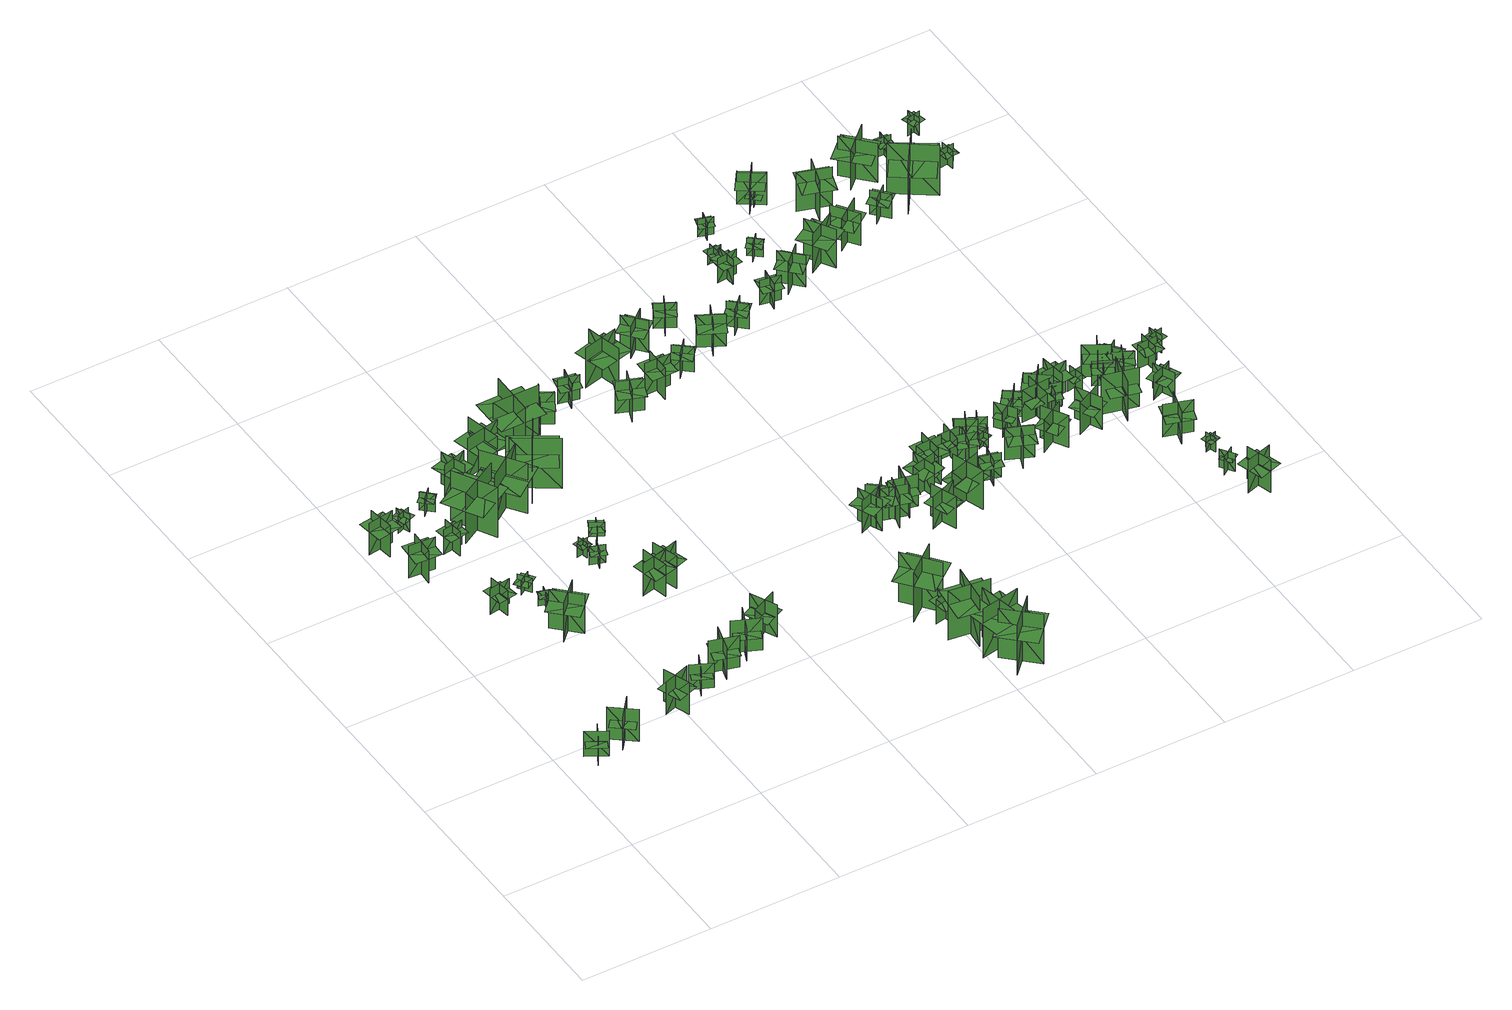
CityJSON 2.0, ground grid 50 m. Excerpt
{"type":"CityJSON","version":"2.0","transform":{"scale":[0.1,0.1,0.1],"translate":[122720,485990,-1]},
"CityObjects":{
"tree1":{"type":"SolitaryVegetationObject","geometry":[{"type":"MultiSurface","lod":"1","boundaries":[[[0,1,2]],[[0,2,3]],[[4,5,6]],[[4,6,7]],[[8,9,10]],[[8,10,11]],[[8,12,13]],[[8,13,9]]]}]},
"tree2":{"type":"SolitaryVegetationObject","geometry":[{"type":"MultiSurface","lod":"1","boundaries":[[[14,15,16]],[[14,16,17]],[[18,19,20]],[[18,20,21]],[[22,23,24]],[[22,24,25]],[[22,26,27]],[[22,27,23]]]}]},
"tree3":{"type":"SolitaryVegetationObject","geometry":[{"type":"MultiSurface","lod":"1","boundaries":[[[28,29,30]],[[28,30,31]],[[32,33,34]],[[32,34,35]],[[36,37,38]],[[36,38,39]],[[36,39,40]],[[36,40,41]]]}]},
"tree4":{"type":"SolitaryVegetationObject","geometry":[{"type":"MultiSurface","lod":"1","boundaries":[[[42,43,44]],[[42,44,45]],[[46,47,48]],[[46,48,49]],[[50,51,52]],[[50,52,53]],[[50,53,54]],[[50,54,55]]]}]},
"tree5":{"type":"SolitaryVegetationObject","geometry":[{"type":"MultiSurface","lod":"1","boundaries":[[[56,57,58]],[[56,58,59]],[[60,61,62]],[[60,62,63]],[[64,65,66]],[[64,66,67]],[[64,65,68]],[[64,68,69]]]}]},
"tree6":{"type":"SolitaryVegetationObject","geometry":[{"type":"MultiSurface","lod":"1","boundaries":[[[70,71,72]],[[70,72,73]],[[74,75,76]],[[74,76,77]],[[78,79,80]],[[78,80,81]],[[78,82,83]],[[78,83,79]]]}]},
"tree7":{"type":"SolitaryVegetationObject","geometry":[{"type":"MultiSurface","lod":"1","boundaries":[[[84,85,86]],[[84,86,87]],[[88,89,90]],[[88,90,91]],[[92,93,94]],[[92,94,95]],[[92,95,96]],[[92,96,97]]]}]},
"tree8":{"type":"SolitaryVegetationObject","geometry":[{"type":"MultiSurface","lod":"1","boundaries":[[[98,99,100]],[[98,100,101]],[[102,103,104]],[[102,104,105]],[[106,107,108]],[[106,108,109]],[[106,109,110]],[[106,110,111]]]}]},
"tree9":{"type":"SolitaryVegetationObject","geometry":[{"type":"MultiSurface","lod":"1","boundaries":[[[112,113,114]],[[112,114,115]],[[116,117,118]],[[116,118,119]],[[120,121,122]],[[120,122,123]],[[120,123,124]],[[120,124,125]]]}]},
"tree10":{"type":"SolitaryVegetationObject","geometry":[{"type":"MultiSurface","lod":"1","boundaries":[[[126,127,128]],[[126,128,129]],[[130,131,132]],[[130,132,133]],[[134,135,136]],[[134,136,137]],[[134,137,138]],[[134,138,139]]]}]},
"tree11":{"type":"SolitaryVegetationObject","geometry":[{"type":"MultiSurface","lod":"1","boundaries":[[[140,141,142]],[[140,142,143]],[[144,145,146]],[[144,146,147]],[[148,149,150]],[[148,150,151]],[[148,151,152]],[[148,152,153]]]}]},
"tree12":{"type":"SolitaryVegetationObject","geometry":[{"type":"MultiSurface","lod":"1","boundaries":[[[154,155,156]],[[154,156,157]],[[158,159,160]],[[158,160,161]],[[162,163,164]],[[162,164,165]],[[162,166,167]],[[162,167,163]]]}]},
"tree13":{"type":"SolitaryVegetationObject","geometry":[{"type":"MultiSurface","lod":"1","boundaries":[[[168,169,170]],[[168,170,171]],[[172,173,174]],[[172,174,175]],[[176,177,178]],[[176,178,179]],[[176,179,180]],[[176,180,181]]]}]},
"tree14":{"type":"SolitaryVegetationObject","geometry":[{"type":"MultiSurface","lod":"1","boundaries":[[[182,183,184]],[[182,184,185]],[[186,187,188]],[[186,188,189]],[[190,191,192]],[[190,192,193]],[[190,193,194]],[[190,194,195]]]}]},
"tree15":{"type":"SolitaryVegetationObject","geometry":[{"type":"MultiSurface","lod":"1","boundaries":[[[196,197,198]],[[196,198,199]],[[200,201,202]],[[200,202,203]],[[204,205,206]],[[204,206,207]],[[204,208,209]],[[204,209,205]]]}]},
"tree16":{"type":"SolitaryVegetationObject","geometry":[{"type":"MultiSurface","lod":"1","boundaries":[[[210,211,212]],[[210,212,213]],[[214,215,216]],[[214,216,217]],[[218,219,220]],[[218,220,221]],[[218,221,222]],[[218,222,223]]]}]},
"tree17":{"type":"SolitaryVegetationObject","geometry":[{"type":"MultiSurface","lod":"1","boundaries":[[[224,225,226]],[[224,226,227]],[[228,229,230]],[[228,230,231]],[[232,233,234]],[[232,234,235]],[[232,235,236]],[[232,236,237]]]}]},
"tree18":{"type":"SolitaryVegetationObject","geometry":[{"type":"MultiSurface","lod":"1","boundaries":[[[238,239,240]],[[238,240,241]],[[242,243,244]],[[242,244,245]],[[246,247,248]],[[246,248,249]],[[246,249,250]],[[246,250,251]]]}]},
"tree19":{"type":"SolitaryVegetationObject","geometry":[{"type":"MultiSurface","lod":"1","boundaries":[[[252,253,254]],[[252,254,255]],[[256,257,258]],[[256,258,259]],[[260,261,262]],[[260,262,263]],[[260,263,264]],[[260,264,265]]]}]},
"tree20":{"type":"SolitaryVegetationObject","geometry":[{"type":"MultiSurface","lod":"1","boundaries":[[[266,267,268]],[[266,268,269]],[[270,271,272]],[[270,272,273]],[[274,275,276]],[[274,276,277]],[[274,278,279]],[[274,279,275]]]}]},
"tree21":{"type":"SolitaryVegetationObject","geometry":[{"type":"MultiSurface","lod":"1","boundaries":[[[280,281,282]],[[280,282,283]],[[284,285,286]],[[284,286,287]],[[288,289,290]],[[288,290,291]],[[288,289,292]],[[288,292,293]]]}]},
"tree22":{"type":"SolitaryVegetationObject","geometry":[{"type":"MultiSurface","lod":"1","boundaries":[[[294,295,296]],[[294,296,297]],[[298,299,300]],[[298,300,301]],[[302,303,304]],[[302,304,305]],[[302,303,306]],[[302,306,307]]]}]},
"tree23":{"type":"SolitaryVegetationObject","geometry":[{"type":"MultiSurface","lod":"1","boundaries":[[[308,309,310]],[[308,310,311]],[[312,313,314]],[[312,314,315]],[[316,317,318]],[[316,318,319]],[[316,319,320]],[[316,320,321]]]}]},
"tree24":{"type":"SolitaryVegetationObject","geometry":[{"type":"MultiSurface","lod":"1","boundaries":[[[322,323,324]],[[322,324,325]],[[326,327,328]],[[326,328,329]],[[330,331,332]],[[330,332,333]],[[330,333,334]],[[330,334,335]]]}]},
"tree25":{"type":"SolitaryVegetationObject","geometry":[{"type":"MultiSurface","lod":"1","boundaries":[[[336,337,338]],[[336,338,339]],[[340,341,342]],[[340,342,343]],[[344,345,346]],[[344,346,347]],[[344,348,349]],[[344,349,345]]]}]},
"tree26":{"type":"SolitaryVegetationObject","geometry":[{"type":"MultiSurface","lod":"1","boundaries":[[[350,351,352]],[[350,352,353]],[[354,355,356]],[[354,356,357]],[[358,359,360]],[[358,360,361]],[[358,361,362]],[[358,362,363]]]}]},
"tree27":{"type":"SolitaryVegetationObject","geometry":[{"type":"MultiSurface","lod":"1","boundaries":[[[364,365,366]],[[364,366,367]],[[368,369,370]],[[368,370,371]],[[372,373,374]],[[372,374,375]],[[372,375,376]],[[372,376,377]]]}]},
"tree28":{"type":"SolitaryVegetationObject","geometry":[{"type":"MultiSurface","lod":"1","boundaries":[[[378,379,380]],[[378,380,381]],[[382,383,384]],[[382,384,385]],[[386,387,388]],[[386,388,389]],[[386,389,390]],[[386,390,391]]]}]},
"tree29":{"type":"SolitaryVegetationObject","geometry":[{"type":"MultiSurface","lod":"1","boundaries":[[[392,393,394]],[[392,394,395]],[[396,397,398]],[[396,398,399]],[[400,401,402]],[[400,402,403]],[[400,403,404]],[[400,404,405]]]}]},
"tree30":{"type":"SolitaryVegetationObject","geometry":[{"type":"MultiSurface","lod":"1","boundaries":[[[406,407,408]],[[406,408,409]],[[410,411,412]],[[410,412,413]],[[414,415,416]],[[414,416,417]],[[414,417,418]],[[414,418,419]]]}]},
"tree31":{"type":"SolitaryVegetationObject","geometry":[{"type":"MultiSurface","lod":"1","boundaries":[[[420,421,422]],[[420,422,423]],[[424,425,426]],[[424,426,427]],[[428,429,430]],[[428,430,431]],[[428,431,432]],[[428,432,433]]]}]},
"tree32":{"type":"SolitaryVegetationObject","geometry":[{"type":"MultiSurface","lod":"1","boundaries":[[[434,435,436]],[[434,436,437]],[[438,439,440]],[[438,440,441]],[[442,443,444]],[[442,444,445]],[[442,445,446]],[[442,446,447]]]}]},
"tree33":{"type":"SolitaryVegetationObject","geometry":[{"type":"MultiSurface","lod":"1","boundaries":[[[448,449,450]],[[448,450,451]],[[452,453,454]],[[452,454,455]],[[456,457,458]],[[456,458,459]],[[456,459,460]],[[456,460,461]]]}]},
"tree34":{"type":"SolitaryVegetationObject","geometry":[{"type":"MultiSurface","lod":"1","boundaries":[[[462,463,464]],[[462,464,465]],[[466,467,468]],[[466,468,469]],[[470,471,472]],[[470,472,473]],[[470,473,474]],[[470,474,475]]]}]},
"tree35":{"type":"SolitaryVegetationObject","geometry":[{"type":"MultiSurface","lod":"1","boundaries":[[[476,477,478]],[[476,478,479]],[[480,481,482]],[[480,482,483]],[[484,485,486]],[[484,486,487]],[[484,487,488]],[[484,488,489]]]}]},
"tree36":{"type":"SolitaryVegetationObject","geometry":[{"type":"MultiSurface","lod":"1","boundaries":[[[490,491,492]],[[490,492,493]],[[494,495,496]],[[494,496,497]],[[498,499,500]],[[498,500,501]],[[498,501,502]],[[498,502,503]]]}]},
"tree37":{"type":"SolitaryVegetationObject","geometry":[{"type":"MultiSurface","lod":"1","boundaries":[[[504,505,506]],[[504,506,507]],[[508,509,510]],[[508,510,511]],[[512,513,514]],[[512,514,515]],[[512,515,516]],[[512,516,517]]]}]},
"tree38":{"type":"SolitaryVegetationObject","geometry":[{"type":"MultiSurface","lod":"1","boundaries":[[[518,519,520]],[[518,520,521]],[[522,523,524]],[[522,524,525]],[[526,527,528]],[[526,528,529]],[[526,529,530]],[[526,530,531]]]}]},
"tree39":{"type":"SolitaryVegetationObject","geometry":[{"type":"MultiSurface","lod":"1","boundaries":[[[532,533,534]],[[532,534,535]],[[536,537,538]],[[536,538,539]],[[540,541,542]],[[540,542,543]],[[540,543,544]],[[540,544,545]]]}]},
"tree40":{"type":"SolitaryVegetationObject","geometry":[{"type":"MultiSurface","lod":"1","boundaries":[[[546,547,548]],[[546,548,549]],[[550,551,552]],[[550,552,553]],[[554,555,556]],[[554,556,557]],[[554,557,558]],[[554,558,559]]]}]},
"tree41":{"type":"SolitaryVegetationObject","geometry":[{"type":"MultiSurface","lod":"1","boundaries":[[[560,561,562]],[[560,562,563]],[[564,565,566]],[[564,566,567]],[[568,569,570]],[[568,570,571]],[[568,572,573]],[[568,573,569]]]}]},
"tree42":{"type":"SolitaryVegetationObject","geometry":[{"type":"MultiSurface","lod":"1","boundaries":[[[574,575,576]],[[574,576,577]],[[578,579,580]],[[578,580,581]],[[582,583,584]],[[582,584,585]],[[582,585,586]],[[582,586,587]]]}]},
"tree43":{"type":"SolitaryVegetationObject","geometry":[{"type":"MultiSurface","lod":"1","boundaries":[[[588,589,590]],[[588,590,591]],[[592,593,594]],[[592,594,595]],[[596,597,598]],[[596,598,599]],[[596,599,600]],[[596,600,601]]]}]},
"tree44":{"type":"SolitaryVegetationObject","geometry":[{"type":"MultiSurface","lod":"1","boundaries":[[[602,603,604]],[[602,604,605]],[[606,607,608]],[[606,608,609]],[[610,611,612]],[[610,612,613]],[[610,614,615]],[[610,615,611]]]}]},
"tree45":{"type":"SolitaryVegetationObject","geometry":[{"type":"MultiSurface","lod":"1","boundaries":[[[616,617,618]],[[616,618,619]],[[620,621,622]],[[620,622,623]],[[624,625,626]],[[624,626,627]],[[624,627,628]],[[624,628,629]]]}]},
"tree46":{"type":"SolitaryVegetationObject","geometry":[{"type":"MultiSurface","lod":"1","boundaries":[[[630,631,632]],[[630,632,633]],[[634,635,636]],[[634,636,637]],[[638,639,640]],[[638,640,641]],[[638,641,642]],[[638,642,643]]]}]},
"tree47":{"type":"SolitaryVegetationObject","geometry":[{"type":"MultiSurface","lod":"1","boundaries":[[[644,645,646]],[[644,646,647]],[[648,649,650]],[[648,650,651]],[[652,653,654]],[[652,654,655]],[[652,656,657]],[[652,657,653]]]}]},
"tree48":{"type":"SolitaryVegetationObject","geometry":[{"type":"MultiSurface","lod":"1","boundaries":[[[658,659,660]],[[658,660,661]],[[662,663,664]],[[662,664,665]],[[666,667,668]],[[666,668,669]],[[666,670,671]],[[666,671,667]]]}]},
"tree49":{"type":"SolitaryVegetationObject","geometry":[{"type":"MultiSurface","lod":"1","boundaries":[[[672,673,674]],[[672,674,675]],[[676,677,678]],[[676,678,679]],[[680,681,682]],[[680,682,683]],[[680,683,684]],[[680,684,685]]]}]},
"tree50":{"type":"SolitaryVegetationObject","geometry":[{"type":"MultiSurface","lod":"1","boundaries":[[[686,687,688]],[[686,688,689]],[[690,691,692]],[[690,692,693]],[[694,695,696]],[[694,696,697]],[[694,697,698]],[[694,698,699]]]}]},
"tree51":{"type":"SolitaryVegetationObject","geometry":[{"type":"MultiSurface","lod":"1","boundaries":[[[700,701,702]],[[700,702,703]],[[704,705,706]],[[704,706,707]],[[708,709,710]],[[708,710,711]],[[708,712,713]],[[708,713,709]]]}]},
"tree52":{"type":"SolitaryVegetationObject","geometry":[{"type":"MultiSurface","lod":"1","boundaries":[[[714,715,716]],[[714,716,717]],[[718,719,720]],[[718,720,721]],[[722,723,724]],[[722,724,725]],[[722,725,726]],[[722,726,727]]]}]},
"tree53":{"type":"SolitaryVegetationObject","geometry":[{"type":"MultiSurface","lod":"1","boundaries":[[[728,729,730]],[[728,730,731]],[[732,733,734]],[[732,734,735]],[[736,737,738]],[[736,738,739]],[[736,739,740]],[[736,740,741]]]}]},
"tree54":{"type":"SolitaryVegetationObject","geometry":[{"type":"MultiSurface","lod":"1","boundaries":[[[742,743,744]],[[742,744,745]],[[746,747,748]],[[746,748,749]],[[750,751,752]],[[750,752,753]],[[750,753,754]],[[750,754,755]]]}]},
"tree55":{"type":"SolitaryVegetationObject","geometry":[{"type":"MultiSurface","lod":"1","boundaries":[[[756,757,758]],[[756,758,759]],[[760,761,762]],[[760,762,763]],[[764,765,766]],[[764,766,767]],[[764,767,768]],[[764,768,769]]]}]},
"tree56":{"type":"SolitaryVegetationObject","geometry":[{"type":"MultiSurface","lod":"1","boundaries":[[[770,771,772]],[[770,772,773]],[[774,775,776]],[[774,776,777]],[[778,779,780]],[[778,780,781]],[[778,782,783]],[[778,783,779]]]}]},
"tree57":{"type":"SolitaryVegetationObject","geometry":[{"type":"MultiSurface","lod":"1","boundaries":[[[784,785,786]],[[784,786,787]],[[788,789,790]],[[788,790,791]],[[792,793,794]],[[792,794,795]],[[792,796,797]],[[792,797,793]]]}]},
"tree58":{"type":"SolitaryVegetationObject","geometry":[{"type":"MultiSurface","lod":"1","boundaries":[[[798,799,800]],[[798,800,801]],[[802,803,804]],[[802,804,805]],[[806,807,808]],[[806,808,809]],[[806,809,810]],[[806,810,811]]]}]},
"tree59":{"type":"SolitaryVegetationObject","geometry":[{"type":"MultiSurface","lod":"1","boundaries":[[[812,813,814]],[[812,814,815]],[[816,817,818]],[[816,818,819]],[[820,821,822]],[[820,822,823]],[[820,823,824]],[[820,824,825]]]}]},
"tree60":{"type":"SolitaryVegetationObject","geometry":[{"type":"MultiSurface","lod":"1","boundaries":[[[826,827,828]],[[826,828,829]],[[830,831,832]],[[830,832,833]],[[834,835,836]],[[834,836,837]],[[834,837,838]],[[834,838,839]]]}]},
"tree61":{"type":"SolitaryVegetationObject","geometry":[{"type":"MultiSurface","lod":"1","boundaries":[[[840,841,842]],[[840,842,843]],[[844,845,846]],[[844,846,847]],[[848,849,850]],[[848,850,851]],[[848,851,852]],[[848,852,853]]]}]},
"tree62":{"type":"SolitaryVegetationObject","geometry":[{"type":"MultiSurface","lod":"1","boundaries":[[[854,855,856]],[[854,856,857]],[[858,859,860]],[[858,860,861]],[[862,863,864]],[[862,864,865]],[[862,866,867]],[[862,867,863]]]}]},
"tree63":{"type":"SolitaryVegetationObject","geometry":[{"type":"MultiSurface","lod":"1","boundaries":[[[868,869,870]],[[868,870,871]],[[872,873,874]],[[872,874,875]],[[876,877,878]],[[876,878,879]],[[876,880,881]],[[876,881,877]]]}]},
"tree64":{"type":"SolitaryVegetationObject","geometry":[{"type":"MultiSurface","lod":"1","boundaries":[[[882,883,884]],[[882,884,885]],[[886,887,888]],[[886,888,889]],[[890,891,892]],[[890,892,893]],[[890,893,894]],[[890,894,895]]]}]},
"tree65":{"type":"SolitaryVegetationObject","geometry":[{"type":"MultiSurface","lod":"1","boundaries":[[[896,897,898]],[[896,898,899]],[[900,901,902]],[[900,902,903]],[[904,905,906]],[[904,906,907]],[[904,907,908]],[[904,908,909]]]}]},
"tree66":{"type":"SolitaryVegetationObject","geometry":[{"type":"MultiSurface","lod":"1","boundaries":[[[910,911,912]],[[910,912,913]],[[914,915,916]],[[914,916,917]],[[918,919,920]],[[918,920,921]],[[918,921,922]],[[918,922,923]]]}]},
"tree67":{"type":"SolitaryVegetationObject","geometry":[{"type":"MultiSurface","lod":"1","boundaries":[[[924,925,926]],[[924,926,927]],[[928,929,930]],[[928,930,931]],[[932,933,934]],[[932,934,935]],[[932,935,936]],[[932,936,937]]]}]},
"tree68":{"type":"SolitaryVegetationObject","geometry":[{"type":"MultiSurface","lod":"1","boundaries":[[[938,939,940]],[[938,940,941]],[[942,943,944]],[[942,944,945]],[[946,947,948]],[[946,948,949]],[[946,950,951]],[[946,951,947]]]}]},
"tree69":{"type":"SolitaryVegetationObject","geometry":[{"type":"MultiSurface","lod":"1","boundaries":[[[952,953,954]],[[952,954,955]],[[956,957,958]],[[956,958,959]],[[960,961,962]],[[960,962,963]],[[960,963,964]],[[960,964,965]]]}]},
"tree70":{"type":"SolitaryVegetationObject","geometry":[{"type":"MultiSurface","lod":"1","boundaries":[[[966,967,968]],[[966,968,969]],[[970,971,972]],[[970,972,973]],[[974,975,976]],[[974,976,977]],[[974,978,979]],[[974,979,975]]]}]},
"tree71":{"type":"SolitaryVegetationObject","geometry":[{"type":"MultiSurface","lod":"1","boundaries":[[[980,981,982]],[[980,982,983]],[[984,985,986]],[[984,986,987]],[[988,989,990]],[[988,990,991]],[[988,992,993]],[[988,993,989]]]}]},
"tree72":{"type":"SolitaryVegetationObject","geometry":[{"type":"MultiSurface","lod":"1","boundaries":[[[994,995,996]],[[994,996,997]],[[998,999,1000]],[[998,1000,1001]],[[1002,1003,1004]],[[1002,1004,1005]],[[1002,1005,1006]],[[1002,1006,1007]]]}]},
"tree73":{"type":"SolitaryVegetationObject","geometry":[{"type":"MultiSurface","lod":"1","boundaries":[[[1008,1009,1010]],[[1008,1010,1011]],[[1012,1013,1014]],[[1012,1014,1015]],[[1016,1017,1018]],[[1016,1018,1019]],[[1016,1019,1020]],[[1016,1020,1021]]]}]},
"tree74":{"type":"SolitaryVegetationObject","geometry":[{"type":"MultiSurface","lod":"1","boundaries":[[[1022,1023,1024]],[[1022,1024,1025]],[[1026,1027,1028]],[[1026,1028,1029]],[[1030,1031,1032]],[[1030,1032,1033]],[[1030,1033,1034]],[[1030,1034,1035]]]}]},
"tree75":{"type":"SolitaryVegetationObject","geometry":[{"type":"MultiSurface","lod":"1","boundaries":[[[1036,1037,1038]],[[1036,1038,1039]],[[1040,1041,1042]],[[1040,1042,1043]],[[1044,1045,1046]],[[1044,1046,1047]],[[1044,1047,1048]],[[1044,1048,1049]]]}]},
"tree76":{"type":"SolitaryVegetationObject","geometry":[{"type":"MultiSurface","lod":"1","boundaries":[[[1050,1051,1052]],[[1050,1052,1053]],[[1054,1055,1056]],[[1054,1056,1057]],[[1058,1059,1060]],[[1058,1060,1061]],[[1058,1062,1063]],[[1058,1063,1059]]]}]},
"tree77":{"type":"SolitaryVegetationObject","geometry":[{"type":"MultiSurface","lod":"1","boundaries":[[[1064,1065,1066]],[[1064,1066,1067]],[[1068,1069,1070]],[[1068,1070,1071]],[[1072,1073,1074]],[[1072,1074,1075]],[[1072,1076,1077]],[[1072,1077,1073]]]}]},
"tree78":{"type":"SolitaryVegetationObject","geometry":[{"type":"MultiSurface","lod":"1","boundaries":[[[1078,1079,1080]],[[1078,1080,1081]],[[1082,1083,1084]],[[1082,1084,1085]],[[1086,1087,1088]],[[1086,1088,1089]],[[1086,1089,1090]],[[1086,1090,1091]]]}]},
"tree79":{"type":"SolitaryVegetationObject","geometry":[{"type":"MultiSurface","lod":"1","boundaries":[[[1092,1093,1094]],[[1092,1094,1095]],[[1096,1097,1098]],[[1096,1098,1099]],[[1100,1101,1102]],[[1100,1102,1103]],[[1100,1103,1104]],[[1100,1104,1105]]]}]},
"tree80":{"type":"SolitaryVegetationObject","geometry":[{"type":"MultiSurface","lod":"1","boundaries":[[[1106,1107,1108]],[[1106,1108,1109]],[[1110,1111,1112]],[[1110,1112,1113]],[[1114,1115,1116]],[[1114,1116,1117]],[[1114,1115,1118]],[[1114,1118,1119]]]}]},
"tree81":{"type":"SolitaryVegetationObject","geometry":[{"type":"MultiSurface","lod":"1","boundaries":[[[1120,1121,1122]],[[1120,1122,1123]],[[1124,1125,1126]],[[1124,1126,1127]],[[1128,1129,1130]],[[1128,1130,1131]],[[1128,1129,1132]],[[1128,1132,1133]]]}]},
"tree82":{"type":"SolitaryVegetationObject","geometry":[{"type":"MultiSurface","lod":"1","boundaries":[[[1134,1135,1136]],[[1134,1136,1137]],[[1138,1139,1140]],[[1138,1140,1141]],[[1142,1143,1144]],[[1142,1144,1145]],[[1142,1145,1146]],[[1142,1146,1147]]]}]},
"tree83":{"type":"SolitaryVegetationObject","geometry":[{"type":"MultiSurface","lod":"1","boundaries":[[[1148,1149,1150]],[[1148,1150,1151]],[[1152,1153,1154]],[[1152,1154,1155]],[[1156,1157,1158]],[[1156,1158,1159]],[[1156,1159,1160]],[[1156,1160,1161]]]}]},
"tree84":{"type":"SolitaryVegetationObject","geometry":[{"type":"MultiSurface","lod":"1","boundaries":[[[1162,1163,1164]],[[1162,1164,1165]],[[1166,1167,1168]],[[1166,1168,1169]],[[1170,1171,1172]],[[1170,1172,1173]],[[1170,1173,1174]],[[1170,1174,1175]]]}]},
"tree85":{"type":"SolitaryVegetationObject","geometry":[{"type":"MultiSurface","lod":"1","boundaries":[[[1176,1177,1178]],[[1176,1178,1179]],[[1180,1181,1182]],[[1180,1182,1183]],[[1184,1185,1186]],[[1184,1186,1187]],[[1184,1187,1188]],[[1184,1188,1189]]]}]},
"tree86":{"type":"SolitaryVegetationObject","geometry":[{"type":"MultiSurface","lod":"1","boundaries":[[[1190,1191,1192]],[[1190,1192,1193]],[[1194,1195,1196]],[[1194,1196,1197]],[[1198,1199,1200]],[[1198,1200,1201]],[[1198,1201,1202]],[[1198,1202,1203]]]}]},
"tree87":{"type":"SolitaryVegetationObject","geometry":[{"type":"MultiSurface","lod":"1","boundaries":[[[1204,1205,1206]],[[1204,1206,1207]],[[1208,1209,1210]],[[1208,1210,1211]],[[1212,1213,1214]],[[1212,1214,1215]],[[1212,1215,1216]],[[1212,1216,1217]]]}]},
"tree88":{"type":"SolitaryVegetationObject","geometry":[{"type":"MultiSurface","lod":"1","boundaries":[[[1218,1219,1220]],[[1218,1220,1221]],[[1222,1223,1224]],[[1222,1224,1225]],[[1226,1227,1228]],[[1226,1228,1229]],[[1226,1229,1230]],[[1226,1230,1231]]]}]},
"tree89":{"type":"SolitaryVegetationObject","geometry":[{"type":"MultiSurface","lod":"1","boundaries":[[[1232,1233,1234]],[[1232,1234,1235]],[[1236,1237,1238]],[[1236,1238,1239]],[[1240,1241,1242]],[[1240,1242,1243]],[[1240,1243,1244]],[[1240,1244,1245]]]}]},
"tree90":{"type":"SolitaryVegetationObject","geometry":[{"type":"MultiSurface","lod":"1","boundaries":[[[1246,1247,1248]],[[1246,1248,1249]],[[1250,1251,1252]],[[1250,1252,1253]],[[1254,1255,1256]],[[1254,1256,1257]],[[1254,1257,1258]],[[1254,1258,1259]]]}]},
"tree91":{"type":"SolitaryVegetationObject","geometry":[{"type":"MultiSurface","lod":"1","boundaries":[[[1260,1261,1262]],[[1260,1262,1263]],[[1264,1265,1266]],[[1264,1266,1267]],[[1268,1269,1270]],[[1268,1270,1271]],[[1268,1271,1272]],[[1268,1272,1273]]]}]},
"tree92":{"type":"SolitaryVegetationObject","geometry":[{"type":"MultiSurface","lod":"1","boundaries":[[[1274,1275,1276]],[[1274,1276,1277]],[[1278,1279,1280]],[[1278,1280,1281]],[[1282,1283,1284]],[[1282,1284,1285]],[[1282,1285,1286]],[[1282,1286,1287]]]}]},
"tree93":{"type":"SolitaryVegetationObject","geometry":[{"type":"MultiSurface","lod":"1","boundaries":[[[1288,1289,1290]],[[1288,1290,1291]],[[1292,1293,1294]],[[1292,1294,1295]],[[1296,1297,1298]],[[1296,1298,1299]],[[1296,1299,1300]],[[1296,1300,1301]]]}]},
"tree94":{"type":"SolitaryVegetationObject","geometry":[{"type":"MultiSurface","lod":"1","boundaries":[[[1302,1303,1304]],[[1302,1304,1305]],[[1306,1307,1308]],[[1306,1308,1309]],[[1310,1311,1312]],[[1310,1312,1313]],[[1310,1313,1314]],[[1310,1314,1315]]]}]},
"tree95":{"type":"SolitaryVegetationObject","geometry":[{"type":"MultiSurface","lod":"1","boundaries":[[[1316,1317,1318]],[[1316,1318,1319]],[[1320,1321,1322]],[[1320,1322,1323]],[[1324,1325,1326]],[[1324,1326,1327]],[[1324,1327,1328]],[[1324,1328,1329]]]}]},
"tree96":{"type":"SolitaryVegetationObject","geometry":[{"type":"MultiSurface","lod":"1","boundaries":[[[1330,1331,1332]],[[1330,1332,1333]],[[1334,1335,1336]],[[1334,1336,1337]],[[1338,1339,1340]],[[1338,1340,1341]],[[1338,1341,1342]],[[1338,1342,1343]]]}]}
},
"vertices":[
[166,414,15],[92,455,15],[92,455,124],[166,414,124],[150,465,15],[150,465,124],[110,391,124],[110,391,15],[159,414,82],[95,449,82],[78,419,82],[143,384,82],[176,445,82],[112,480,82],
[221,417,13],[289,502,13],[289,502,154],[221,417,154],[289,425,13],[289,425,154],[204,493,154],[204,493,13],[222,426,100],[281,499,100],[247,527,100],[188,453,100],[258,397,100],[317,471,100],
[117,1568,20],[111,1469,20],[111,1469,159],[117,1568,159],[67,1525,20],[166,1518,20],[166,1518,159],[67,1525,159],[67,1525,120],[64,1475,120],[163,1469,120],[166,1518,120],[169,1568,120],[70,1574,120],
[57,1746,19],[72,1648,19],[72,1648,158],[57,1746,158],[17,1693,19],[116,1708,19],[116,1708,158],[17,1693,158],[17,1693,119],[25,1643,119],[123,1659,119],[116,1708,119],[108,1757,119],[10,1742,119],
[233,1270,22],[247,1189,22],[247,1189,132],[233,1270,132],[201,1224,22],[282,1238,22],[282,1238,132],[201,1224,132],[231,1270,95],[244,1188,95],[285,1195,95],[271,1276,95],[211,1183,95],[198,1264,95],
[465,554,16],[501,452,16],[501,452,156],[465,554,156],[436,492,16],[436,492,156],[538,528,156],[538,528,16],[471,549,102],[503,459,102],[544,474,102],[513,563,102],[428,534,102],[460,444,102],
[339,983,16],[424,1070,16],[424,1070,185],[339,983,185],[420,984,16],[333,1069,16],[333,1069,185],[420,984,185],[420,984,138],[462,1027,138],[375,1113,138],[333,1069,138],[290,1026,138],[377,940,138],
[188,1716,25],[168,1768,25],[168,1768,102],[188,1716,102],[203,1750,25],[152,1730,25],[152,1730,102],[203,1750,102],[203,1750,80],[193,1776,80],[141,1756,80],[152,1730,80],[162,1704,80],[213,1724,80],
[373,1148,24],[386,1190,24],[386,1190,86],[373,1148,86],[399,1162,24],[357,1175,24],[357,1175,86],[399,1162,86],[399,1162,69],[406,1183,69],[364,1196,69],[357,1175,69],[350,1154,69],[393,1141,69],
[258,1605,22],[269,1528,22],[269,1528,130],[258,1605,130],[227,1563,22],[304,1575,22],[304,1575,130],[227,1563,130],[227,1563,100],[233,1525,100],[309,1537,100],[304,1575,100],[298,1613,100],[221,1602,100],
[342,1283,29],[342,1283,91],[372,1239,91],[372,1239,29],[377,1276,29],[377,1276,91],[335,1247,91],[335,1247,29],[384,1280,70],[369,1302,70],[316,1266,70],[331,1244,70],[346,1222,70],[399,1258,70],
[565,559,17],[642,524,17],[642,524,126],[565,559,126],[584,510,17],[584,510,126],[619,586,126],[619,586,17],[571,559,84],[638,530,84],[652,561,84],[585,591,84],[557,527,84],[624,497,84],
[310,1796,27],[272,1755,27],[272,1755,104],[310,1796,104],[273,1794,27],[313,1757,27],[313,1757,104],[273,1794,104],[273,1794,82],[254,1774,82],[295,1736,82],[313,1757,82],[332,1777,82],[292,1815,82],
[473,1662,20],[320,1575,20],[320,1575,239],[473,1662,239],[338,1699,20],[426,1546,20],[426,1546,239],[338,1699,239],[458,1668,168],[416,1738,168],[265,1648,168],[306,1578,168],[348,1508,168],[499,1598,168],
[664,596,19],[768,566,19],[768,566,159],[664,596,159],[698,537,19],[698,537,159],[728,641,159],[728,641,19],[672,598,105],[763,572,105],[775,614,105],[684,641,105],[660,554,105],[750,528,105],
[381,1808,23],[475,1840,23],[475,1840,161],[381,1808,161],[440,1778,23],[408,1872,23],[408,1872,161],[440,1778,161],[440,1778,123],[487,1794,123],[455,1888,123],[408,1872,123],[361,1857,123],[393,1762,123],
[638,1324,25],[595,1316,25],[595,1316,87],[638,1324,87],[614,1341,25],[622,1297,25],[622,1297,87],[614,1341,87],[614,1341,70],[592,1337,70],[601,1293,70],[622,1297,70],[644,1301,70],[636,1345,70],
[631,1232,22],[649,1285,22],[649,1285,99],[631,1232,99],[664,1249,22],[612,1266,22],[612,1266,99],[664,1249,99],[664,1249,77],[673,1275,77],[620,1292,77],[612,1266,77],[603,1239,77],[656,1222,77],
[471,1740,19],[574,1597,19],[574,1597,239],[471,1740,239],[449,1602,19],[592,1705,19],[592,1705,239],[449,1602,239],[468,1724,168],[402,1676,168],[507,1535,168],[573,1583,168],[638,1632,168],[533,1773,168],
[779,646,18],[878,602,18],[878,602,158],[779,646,158],[804,583,18],[804,583,158],[848,682,158],[848,682,18],[788,647,104],[874,608,104],[892,649,104],[806,687,104],[769,606,104],[855,567,104],
[723,1107,15],[748,1004,15],[748,1004,156],[723,1107,156],[686,1046,15],[789,1070,15],[789,1070,156],[686,1046,156],[720,1106,109],[745,1003,109],[796,1015,109],[772,1118,109],[703,993,109],[679,1096,109],
[770,1121,15],[801,1020,15],[801,1020,156],[770,1121,156],[737,1058,15],[838,1088,15],[838,1088,156],[737,1058,156],[767,1120,109],[798,1019,109],[848,1035,109],[818,1136,109],[757,1007,109],[726,1108,109],
[680,1381,29],[680,1381,91],[727,1357,91],[727,1357,29],[714,1392,29],[714,1392,91],[691,1346,91],[691,1346,29],[718,1399,71],[694,1411,71],[665,1353,71],[689,1342,71],[713,1330,71],[742,1387,71],
[557,1946,22],[588,1811,22],[588,1811,194],[557,1946,194],[498,1853,22],[633,1884,22],[633,1884,194],[498,1853,194],[549,1935,139],[487,1920,139],[520,1786,139],[582,1801,139],[644,1817,139],[611,1951,139],
[953,631,19],[906,729,19],[906,729,159],[953,631,159],[975,695,19],[975,695,159],[877,648,159],[877,648,19],[946,635,105],[905,721,105],[866,702,105],[906,616,105],[987,655,105],[947,740,105],
[740,1647,18],[591,1742,18],[591,1742,237],[740,1647,237],[710,1784,18],[615,1635,18],[615,1635,237],[710,1784,237],[737,1664,166],[780,1733,166],[630,1825,166],[587,1756,166],[545,1686,166],[695,1594,166],
[814,1916,20],[638,1918,20],[638,1918,239],[814,1916,239],[717,2016,20],[714,1840,20],[714,1840,239],[717,2016,239],[803,1928,168],[803,2010,168],[627,2009,168],[627,1928,168],[627,1847,168],[803,1847,168],
[862,1998,23],[815,1910,23],[815,1910,161],[862,1998,161],[799,1979,23],[886,1932,23],[886,1932,161],[799,1979,161],[799,1979,123],[775,1936,123],[862,1888,123],[886,1932,123],[910,1975,123],[823,2023,123],
[948,2015,22],[1024,1999,22],[1024,1999,130],[948,2015,130],[976,1971,22],[992,2047,22],[992,2047,130],[976,1971,130],[976,1971,100],[1014,1963,100],[1030,2039,100],[992,2047,100],[954,2055,100],[938,1979,100],
[1488,455,18],[1391,576,18],[1391,576,234],[1488,455,234],[1499,558,18],[1379,461,18],[1379,461,234],[1499,558,234],[1499,558,174],[1451,618,174],[1330,521,174],[1379,461,174],[1427,401,174],[1548,498,174],
[1512,425,22],[1436,409,22],[1436,409,130],[1512,425,130],[1469,453,22],[1485,378,22],[1485,378,130],[1469,453,130],[1469,453,100],[1431,445,100],[1447,369,100],[1485,378,100],[1523,386,100],[1507,462,100],
[1503,243,15],[1522,397,15],[1522,397,231],[1503,243,231],[1585,306,15],[1431,325,15],[1431,325,231],[1585,306,231],[1585,306,171],[1595,383,171],[1441,402,171],[1431,325,171],[1422,248,171],[1576,229,171],
[1482,188,14],[1634,218,14],[1634,218,230],[1482,188,230],[1567,130,14],[1537,282,14],[1537,282,230],[1567,130,230],[1567,130,169],[1643,145,169],[1613,297,169],[1537,282,169],[1461,267,169],[1491,115,169],
[1535,58,13],[1643,169,13],[1643,169,229],[1535,58,229],[1639,59,13],[1527,166,13],[1527,166,229],[1639,59,229],[1639,59,168],[1692,115,168],[1581,222,168],[1527,166,168],[1473,111,168],[1585,3,168],
[1146,1899,23],[1110,1806,23],[1110,1806,162],[1146,1899,162],[1085,1873,23],[1178,1837,23],[1178,1837,162],[1085,1873,162],[1085,1873,123],[1067,1826,123],[1160,1790,123],[1178,1837,123],[1196,1883,123],[1103,1919,123],
[1072,2041,17],[1206,2075,17],[1206,2075,190],[1072,2041,190],[1166,1984,17],[1132,2119,17],[1132,2119,190],[1166,1984,190],[1082,2033,134],[1099,1972,134],[1233,2008,134],[1216,2070,134],[1199,2131,134],[1066,2095,134],
[1468,930,21],[1560,969,21],[1560,969,160],[1468,930,160],[1530,905,21],[1490,996,21],[1490,996,160],[1530,905,160],[1530,905,121],[1575,924,121],[1536,1016,121],[1490,996,121],[1445,976,121],[1484,885,121],
[1263,1946,24],[1263,1846,24],[1263,1846,163],[1263,1946,163],[1216,1899,24],[1315,1899,24],[1315,1899,163],[1216,1899,163],[1216,1899,124],[1216,1850,124],[1315,1849,124],[1315,1899,124],[1316,1949,124],[1216,1949,124],
[1588,1006,19],[1523,931,19],[1523,931,158],[1588,1006,158],[1522,1002,19],[1597,937,19],[1597,937,158],[1522,1002,158],[1522,1002,119],[1489,964,119],[1564,899,119],[1597,937,119],[1630,974,119],[1554,1039,119],
[1648,930,17],[1553,957,17],[1553,957,156],[1648,930,156],[1617,988,17],[1589,892,17],[1589,892,156],[1617,988,156],[1617,988,117],[1569,1002,117],[1541,906,117],[1589,892,117],[1637,879,117],[1664,975,117],
[1644,917,17],[1667,1023,17],[1667,1023,157],[1644,917,157],[1701,955,17],[1701,955,157],[1595,978,157],[1595,978,17],[1641,925,103],[1661,1017,103],[1618,1027,103],[1598,934,103],[1686,915,103],[1706,1008,103],
[1275,2086,22],[1351,2149,22],[1351,2149,160],[1275,2086,160],[1341,2079,22],[1277,2156,22],[1277,2156,160],[1341,2079,160],[1341,2079,121],[1379,2111,121],[1316,2188,121],[1277,2156,121],[1239,2125,121],[1302,2048,121],
[1408,1966,27],[1358,1907,27],[1358,1907,135],[1408,1966,135],[1357,1962,27],[1416,1912,27],[1416,1912,135],[1357,1962,135],[1357,1962,105],[1332,1933,105],[1391,1882,105],[1416,1912,105],[1441,1941,105],[1382,1991,105],
[1709,891,18],[1747,790,18],[1747,790,158],[1709,891,158],[1681,829,18],[1681,829,158],[1783,867,158],[1783,867,18],[1715,886,104],[1748,798,104],[1789,813,104],[1757,902,104],[1673,871,104],[1706,782,104],
[1769,965,18],[1745,1061,18],[1745,1061,156],[1769,965,156],[1803,1021,18],[1707,998,18],[1707,998,156],[1803,1021,156],[1803,1021,118],[1792,1070,118],[1695,1046,118],[1707,998,118],[1718,949,118],[1815,973,118],
[1469,2193,20],[1433,2125,20],[1433,2125,128],[1469,2193,128],[1419,2178,20],[1488,2142,20],[1488,2142,128],[1419,2178,128],[1419,2178,98],[1402,2144,98],[1470,2108,98],[1488,2142,98],[1506,2177,98],[1437,2212,98],
[1908,918,14],[1783,875,14],[1783,875,185],[1908,918,185],[1833,954,14],[1833,954,185],[1876,829,185],[1876,829,14],[1901,911,119],[1792,873,119],[1810,822,119],[1919,860,119],[1883,963,119],[1774,926,119],
[1822,1009,16],[1796,1063,16],[1796,1063,93],[1822,1009,93],[1834,1045,16],[1834,1045,93],[1780,1019,93],[1780,1019,16],[1818,1012,64],[1796,1059,64],[1774,1048,64],[1796,1001,64],[1841,1023,64],[1818,1070,64],
[1515,1952,23],[1558,2041,23],[1558,2041,162],[1515,1952,162],[1578,1973,23],[1488,2017,23],[1488,2017,162],[1578,1973,162],[1578,1973,123],[1599,2018,123],[1510,2061,123],[1488,2017,123],[1466,1972,123],[1556,1928,123],
[1870,1086,17],[1771,1082,17],[1771,1082,155],[1870,1086,155],[1822,1131,17],[1826,1032,17],[1826,1032,155],[1822,1131,155],[1822,1131,117],[1772,1130,117],[1776,1030,117],[1826,1032,117],[1875,1034,117],[1872,1133,117],
[1960,1117,18],[1876,1117,18],[1876,1117,128],[1960,1117,128],[1922,1154,18],[1922,1154,128],[1922,1070,128],[1922,1070,18],[1955,1114,86],[1881,1114,86],[1881,1080,86],[1955,1079,86],[1955,1149,86],[1881,1149,86],
[1966,908,18],[1984,984,18],[1984,984,126],[1966,908,126],[2010,935,18],[1935,953,18],[1935,953,126],[2010,935,126],[2010,935,96],[2019,973,96],[1944,991,96],[1935,953,96],[1926,915,96],[2001,897,96],
[1681,2056,27],[1627,2000,27],[1627,2000,135],[1681,2056,135],[1629,2055,27],[1685,2002,27],[1685,2002,135],[1629,2055,135],[1629,2055,105],[1602,2027,105],[1658,1974,105],[1685,2002,105],[1712,2030,105],[1656,2083,105],
[1969,1113,17],[1949,1039,17],[1949,1039,125],[1969,1113,125],[1924,1088,17],[1999,1067,17],[1999,1067,125],[1924,1088,125],[1924,1088,95],[1914,1051,95],[1988,1030,95],[1999,1067,95],[2009,1105,95],[1935,1126,95],
[1965,1157,18],[2033,1121,18],[2033,1121,126],[1965,1157,126],[1980,1108,18],[2016,1176,18],[2016,1176,126],[1980,1108,126],[1980,1108,96],[2014,1090,96],[2050,1158,96],[2016,1176,96],[1981,1194,96],[1945,1126,96],
[2022,1094,18],[2067,1112,18],[2067,1112,80],[2022,1094,80],[2050,1082,18],[2050,1082,80],[2032,1127,80],[2032,1127,18],[2024,1097,56],[2063,1112,56],[2056,1130,56],[2017,1115,56],[2032,1078,56],[2071,1094,56],
[2030,1172,18],[2084,1144,18],[2084,1144,96],[2030,1172,96],[2042,1136,18],[2042,1136,96],[2070,1189,96],[2070,1189,18],[2035,1172,66],[2081,1148,66],[2093,1169,66],[2046,1194,66],[2023,1150,66],[2070,1125,66],
[2159,965,17],[2067,1003,17],[2067,1003,156],[2159,965,156],[2134,1027,17],[2096,935,17],[2096,935,156],[2134,1027,156],[2134,1027,117],[2088,1046,117],[2050,953,117],[2096,935,117],[2143,916,117],[2180,1008,117],
[1719,2258,24],[1797,2266,24],[1797,2266,132],[1719,2258,132],[1759,2225,24],[1752,2302,24],[1752,2302,132],[1759,2225,132],[1759,2225,102],[1798,2229,102],[1790,2306,102],[1752,2302,102],[1713,2299,102],[1721,2222,102],
[1778,2087,27],[1854,2074,27],[1854,2074,135],[1778,2087,135],[1808,2045,27],[1820,2121,27],[1820,2121,135],[1808,2045,135],[1808,2045,105],[1846,2038,105],[1858,2115,105],[1820,2121,105],[1782,2127,105],[1770,2051,105],
[1758,2373,28],[1761,2322,28],[1761,2322,93],[1758,2373,93],[1737,2350,28],[1737,2350,93],[1788,2352,93],[1788,2352,28],[1737,2350,70],[1739,2323,70],[1789,2325,70],[1788,2352,70],[1786,2380,70],[1736,2377,70],
[2119,1103,19],[2188,1151,19],[2188,1151,128],[2119,1103,128],[2171,1094,19],[2171,1094,128],[2122,1163,128],[2122,1163,19],[2121,1109,86],[2181,1151,86],[2162,1179,86],[2102,1137,86],[2142,1080,86],[2202,1122,86],
[2292,1024,15],[2199,970,15],[2199,970,155],[2292,1024,155],[2227,1041,15],[2227,1041,155],[2281,948,155],[2281,948,15],[2288,1017,101],[2207,970,101],[2229,932,101],[2311,979,101],[2265,1056,101],[2184,1009,101],
[2177,1201,16],[2239,1153,16],[2239,1153,124],[2177,1201,124],[2184,1149,16],[2231,1211,16],[2231,1211,124],[2184,1149,124],[2184,1149,93],[2214,1126,93],[2261,1187,93],[2231,1211,93],[2200,1234,93],[2153,1173,93],
[1959,2090,23],[1890,2161,23],[1890,2161,161],[1959,2090,161],[1961,2156,23],[1889,2087,23],[1889,2087,161],[1961,2156,161],[1961,2156,122],[1926,2192,122],[1854,2123,122],[1889,2087,122],[1924,2051,122],[1995,2120,122],
[1789,2499,16],[1843,2485,16],[1843,2485,93],[1789,2499,93],[1807,2467,16],[1822,2521,16],[1822,2521,93],[1807,2467,93],[1807,2467,71],[1834,2460,71],[1849,2513,71],[1822,2521,71],[1796,2528,71],[1781,2475,71],
[1911,2330,24],[1875,2288,24],[1875,2288,101],[1911,2330,101],[1875,2327,24],[1916,2291,24],[1916,2291,101],[1875,2327,101],[1875,2327,80],[1856,2307,80],[1898,2270,80],[1916,2291,80],[1934,2312,80],[1893,2348,80],
[2323,1142,16],[2215,1136,16],[2215,1136,156],[2323,1142,156],[2272,1187,16],[2272,1187,156],[2278,1079,156],[2278,1079,16],[2316,1137,102],[2222,1132,102],[2224,1088,102],[2318,1093,102],[2314,1183,102],[2219,1178,102],
[2265,1210,14],[2345,1151,14],[2345,1151,153],[2265,1210,153],[2274,1144,14],[2333,1224,14],[2333,1224,153],[2274,1144,153],[2274,1144,114],[2314,1115,114],[2374,1195,114],[2333,1224,114],[2293,1254,114],[2234,1174,114],
[2370,1136,16],[2288,1156,16],[2288,1156,125],[2370,1136,125],[2342,1180,16],[2342,1180,125],[2322,1099,125],[2322,1099,16],[2364,1134,83],[2292,1151,83],[2284,1118,83],[2356,1100,83],[2372,1168,83],[2301,1185,83],
[2425,968,14],[2377,1065,14],[2377,1065,154],[2425,968,154],[2446,1032,14],[2446,1032,154],[2349,984,154],[2349,984,14],[2418,972,100],[2376,1057,100],[2337,1037,100],[2379,952,100],[2459,992,100],[2417,1077,100],
[2017,2140,21],[2122,2202,21],[2122,2202,190],[2017,2140,190],[2096,2119,21],[2034,2224,21],[2034,2224,190],[2096,2119,190],[2096,2119,143],[2148,2150,143],[2086,2255,143],[2034,2224,143],[1981,2193,143],[2043,2088,143],
[2322,1182,14],[2421,1194,14],[2421,1194,153],[2322,1182,153],[2374,1141,14],[2362,1240,14],[2362,1240,153],[2374,1141,153],[2374,1141,114],[2423,1147,114],[2412,1246,114],[2362,1240,114],[2313,1234,114],[2324,1135,114],
[1988,2575,15],[2069,2518,15],[2069,2518,154],[1988,2575,154],[1999,2510,15],[2056,2591,15],[2056,2591,154],[1999,2510,154],[1999,2510,115],[2039,2481,115],[2097,2562,115],[2056,2591,115],[2015,2620,115],[1958,2538,115],
[2060,2526,18],[2060,2526,80],[2022,2565,80],[2022,2565,18],[2024,2527,18],[2024,2527,80],[2060,2564,80],[2060,2564,18],[2018,2522,60],[2037,2503,60],[2082,2548,60],[2064,2567,60],[2045,2586,60],[1999,2541,60],
[2486,1202,15],[2427,1191,15],[2427,1191,93],[2486,1202,93],[2455,1223,15],[2455,1223,93],[2466,1164,93],[2466,1164,15],[2483,1199,63],[2431,1190,63],[2435,1165,63],[2487,1174,63],[2479,1223,63],[2427,1214,63],
[2524,969,6],[2556,1097,6],[2556,1097,177],[2524,969,177],[2595,1011,6],[2595,1011,177],[2467,1044,177],[2467,1044,6],[2521,978,111],[2549,1090,111],[2497,1103,111],[2469,991,111],[2575,964,111],[2603,1076,111],
[2691,561,10],[2658,608,10],[2658,608,88],[2691,561,88],[2698,598,10],[2698,598,88],[2650,564,88],[2650,564,10],[2698,598,63],[2684,617,63],[2646,591,63],[2660,571,63],[2674,551,63],[2712,578,63],
[2246,2250,23],[2155,2183,23],[2155,2183,164],[2246,2250,164],[2158,2264,23],[2224,2172,23],[2224,2172,164],[2158,2264,164],[2236,2252,119],[2205,2294,119],[2114,2226,119],[2146,2184,119],[2177,2142,119],[2267,2210,119],
[2707,511,9],[2738,410,9],[2738,410,150],[2707,511,150],[2673,447,9],[2774,479,9],[2774,479,150],[2673,447,150],[2703,510,103],[2735,409,103],[2786,425,103],[2754,526,103],[2694,396,103],[2662,497,103],
[2581,840,6],[2682,809,6],[2682,809,147],[2581,840,147],[2615,776,6],[2645,878,6],[2645,878,147],[2615,776,147],[2580,836,99],[2681,806,99],[2696,857,99],[2595,887,99],[2668,765,99],[2567,795,99],
[2510,1175,14],[2580,1141,14],[2580,1141,122],[2510,1175,122],[2527,1126,14],[2561,1196,14],[2561,1196,122],[2527,1126,122],[2527,1126,92],[2562,1109,92],[2596,1179,92],[2561,1196,92],[2526,1212,92],[2492,1143,92],
[2676,721,9],[2689,679,9],[2689,679,71],[2676,721,71],[2662,695,9],[2704,709,9],[2704,709,71],[2662,695,71],[2662,695,54],[2669,674,54],[2711,687,54],[2704,709,54],[2698,730,54],[2655,716,54],
[2591,1183,14],[2504,1233,14],[2504,1233,153],[2591,1183,153],[2574,1247,14],[2524,1161,14],[2524,1161,153],[2574,1247,153],[2574,1247,114],[2530,1272,114],[2481,1186,114],[2524,1161,114],[2568,1136,114],[2617,1223,114],
[2249,2396,22],[2133,2433,22],[2133,2433,191],[2249,2396,191],[2212,2468,22],[2175,2353,22],[2175,2353,191],[2212,2468,191],[2212,2468,144],[2154,2487,144],[2117,2371,144],[2175,2353,144],[2233,2334,144],[2270,2450,144],
[2631,1229,14],[2571,1180,14],[2571,1180,122],[2631,1229,122],[2579,1235,14],[2628,1174,14],[2628,1174,122],[2579,1235,122],[2579,1235,92],[2549,1210,92],[2598,1150,92],[2628,1174,92],[2658,1199,92],[2610,1259,92],
[2638,1196,13],[2604,1126,13],[2604,1126,121],[2638,1196,121],[2589,1179,13],[2659,1146,13],[2659,1146,121],[2589,1179,121],[2589,1179,91],[2572,1144,91],[2642,1111,91],[2659,1146,91],[2675,1181,91],[2605,1214,91],
[2649,1009,11],[2730,1044,11],[2730,1044,120],[2649,1009,120],[2715,983,11],[2679,1064,11],[2679,1064,120],[2715,983,120],[2657,1005,85],[2674,968,85],[2754,1005,85],[2737,1042,85],[2720,1079,85],[2640,1042,85],
[2383,2289,24],[2325,2237,24],[2325,2237,131],[2383,2289,131],[2331,2292,24],[2382,2234,24],[2382,2234,131],[2331,2292,131],[2331,2292,101],[2302,2267,101],[2353,2209,101],[2382,2234,101],[2411,2260,101],[2360,2318,101],
[2762,1172,15],[2685,1167,15],[2685,1167,122],[2762,1172,122],[2724,1206,15],[2729,1129,15],[2729,1129,122],[2724,1206,122],[2724,1206,92],[2685,1204,92],[2690,1126,92],[2729,1129,92],[2767,1131,92],[2762,1209,92],
[2440,2417,21],[2345,2518,21],[2345,2518,193],[2440,2417,193],[2444,2527,21],[2343,2432,21],[2343,2432,193],[2444,2527,193],[2441,2430,138],[2487,2474,138],[2391,2574,138],[2345,2529,138],[2299,2485,138],[2395,2385,138],
[2794,1195,16],[2780,1249,16],[2780,1249,93],[2794,1195,93],[2813,1227,16],[2760,1213,16],[2760,1213,93],[2813,1227,93],[2813,1227,71],[2806,1254,71],[2753,1240,71],[2760,1213,71],[2766,1186,71],[2820,1200,71],
[2444,2231,19],[2545,2376,19],[2545,2376,239],[2444,2231,239],[2582,2256,19],[2438,2357,19],[2438,2357,239],[2582,2256,239],[2461,2233,168],[2528,2188,168],[2627,2334,168],[2559,2379,168],[2492,2425,168],[2393,2279,168],
[2528,2497,25],[2530,2552,25],[2530,2552,102],[2528,2497,102],[2555,2522,25],[2500,2524,25],[2500,2524,102],[2555,2522,102],[2555,2522,80],[2556,2550,80],[2501,2552,80],[2500,2524,80],[2499,2496,80],[2554,2494,80],
[2708,2376,24],[2653,2369,24],[2653,2369,101],[2708,2376,101],[2679,2399,24],[2686,2344,24],[2686,2344,101],[2679,2399,101],[2679,2399,79],[2652,2395,79],[2659,2340,79],[2686,2344,79],[2714,2347,79],[2707,2402,79],
[2680,2545,24],[2667,2598,24],[2667,2598,101],[2680,2545,101],[2699,2576,24],[2646,2563,24],[2646,2563,101],[2699,2576,101],[2699,2576,80],[2693,2603,80],[2639,2590,80],[2646,2563,80],[2652,2536,80],[2706,2549,80]
]}
